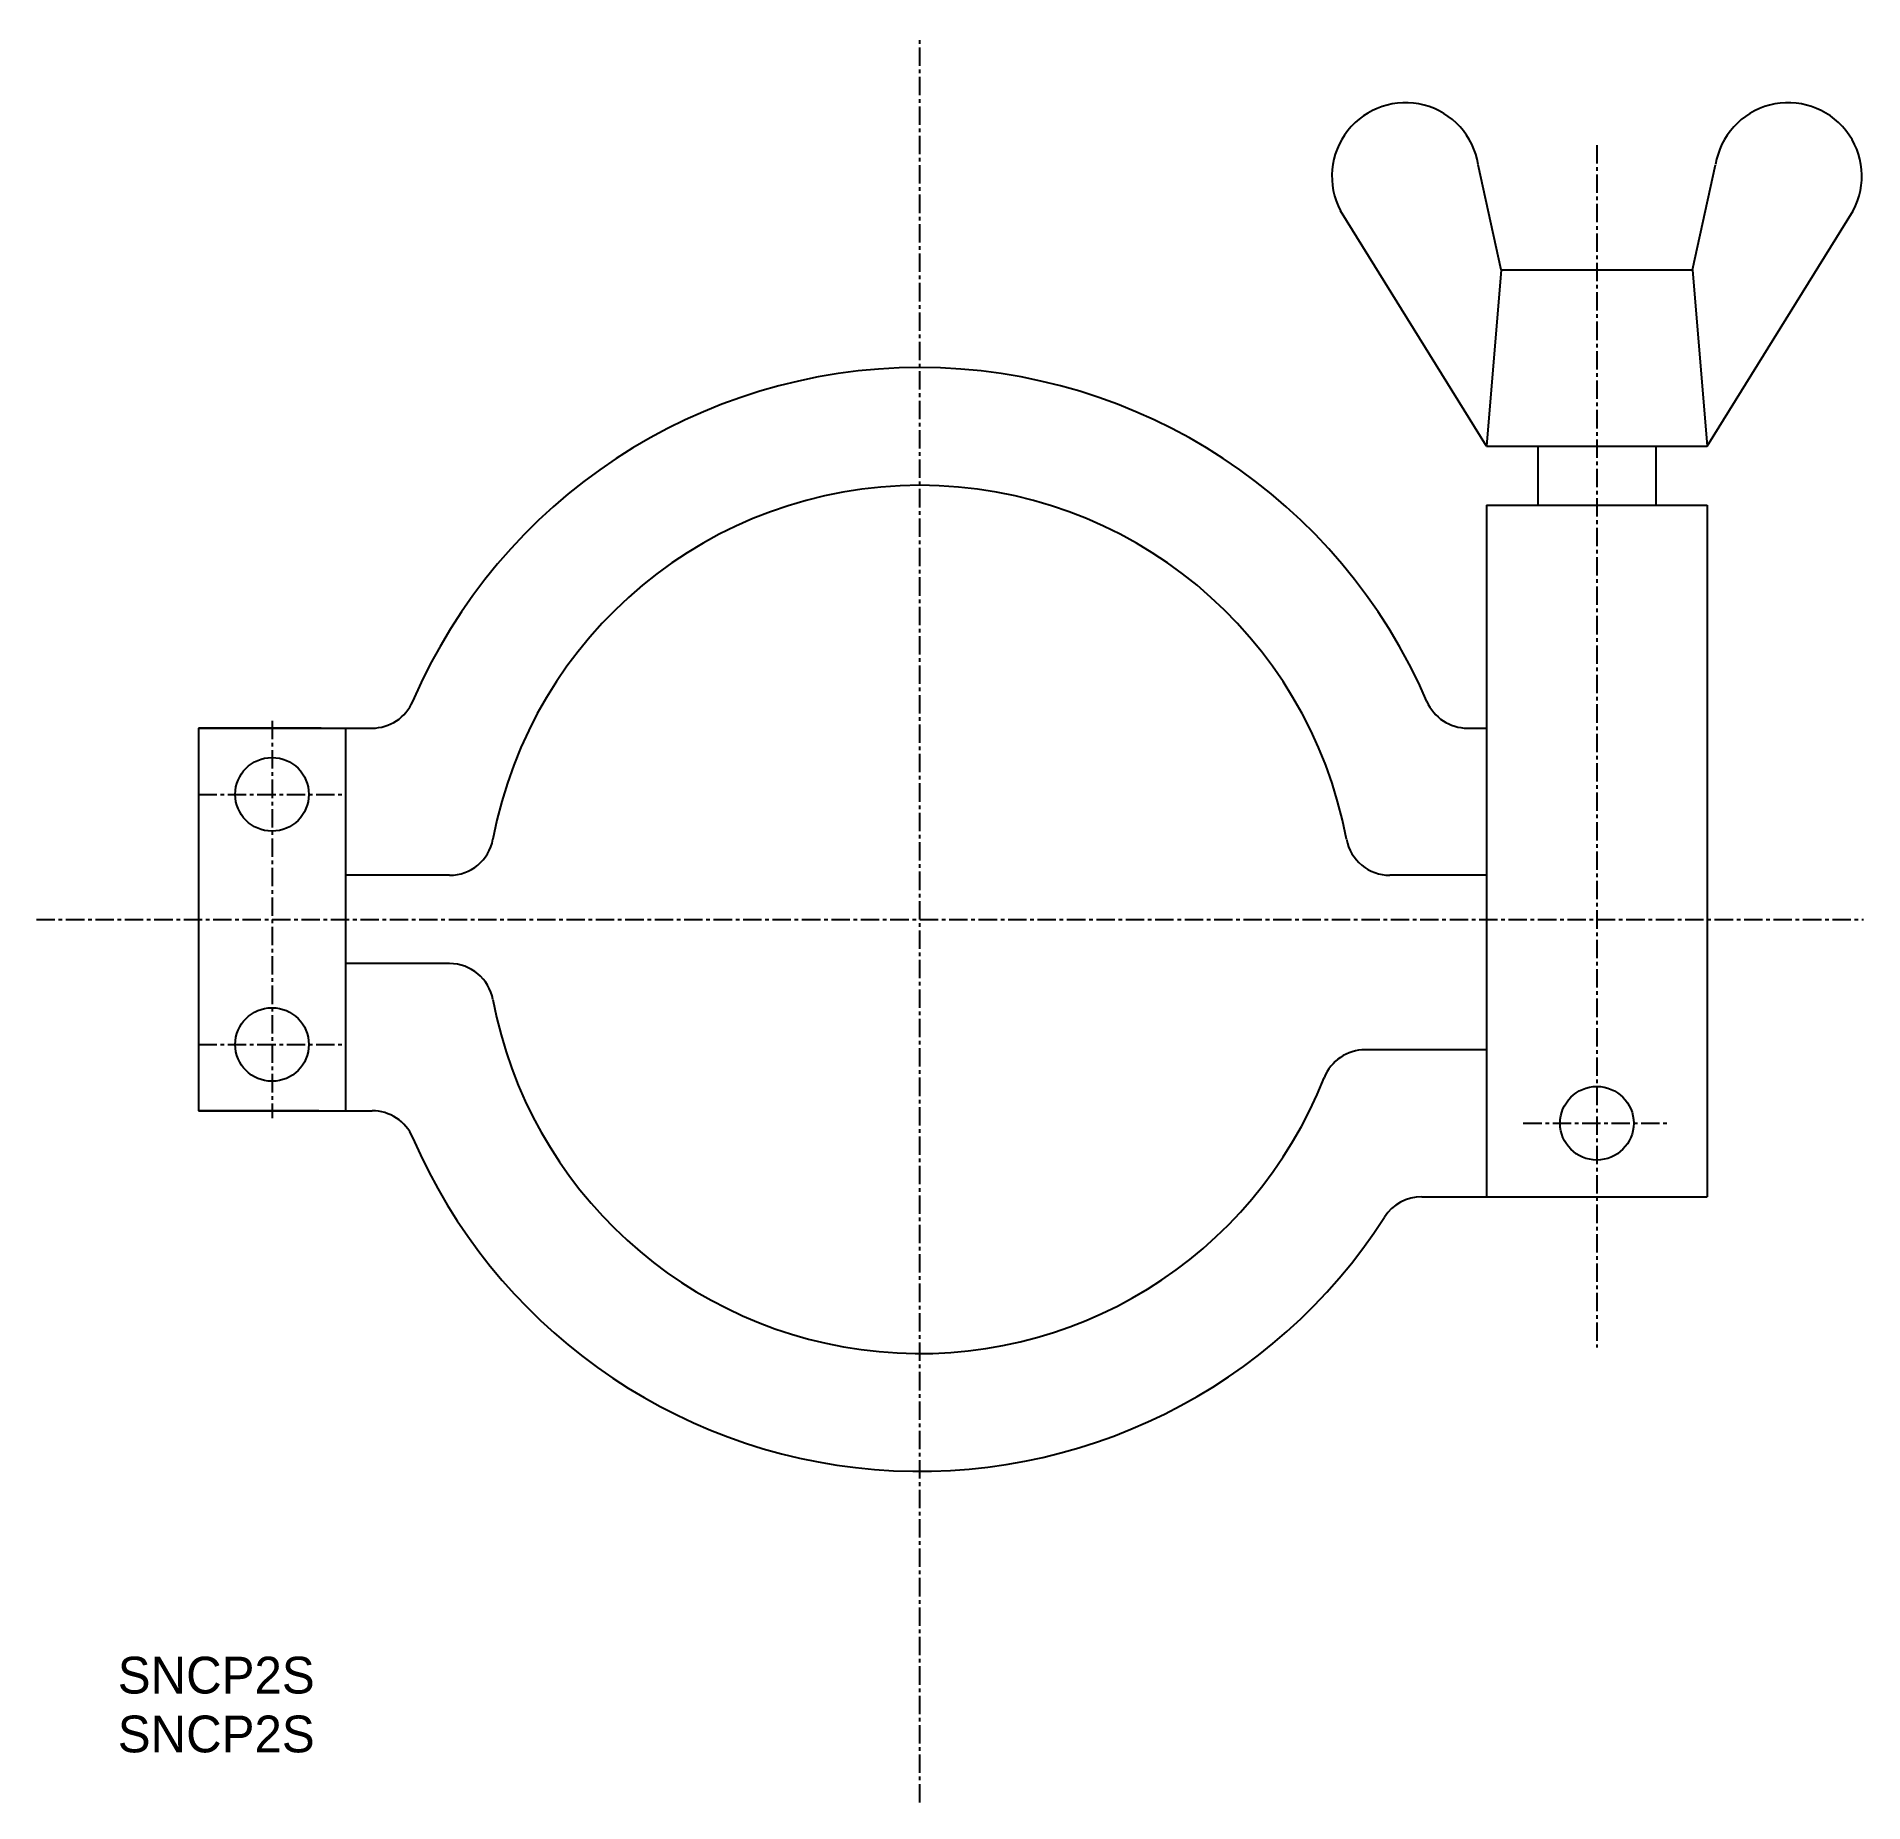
# Model space of a CAD drawing. Extents: x 1145 to 1270, y -47 to 73.
import ezdxf

# ---------------------------------------------------------------- set-up
doc = ezdxf.new("R2010")
doc.units = 0
doc.linetypes.add('CENTER', pattern=[2, 1.25, -0.25, 0.25, -0.25])
doc.layers.get('0').update_dxf_attribs({"linetype": 'CONTINUOUS'})
doc.layers.add('CENTER', color=1, linetype='CENTER')

msp = doc.modelspace()

# ---------------------------------------------------------------- linework, layer by layer
at = {"color": 7, "linetype": 'CONTINUOUS'}
for p, q in [((1244.89, 57.29), (1243.33, 64.42)), ((1257.89, 57.29), (1259.45, 64.42)), ((1243.89, 45.29), (1233.98, 61.29)), ((1258.89, 45.29), (1268.81, 61.29)), ((1244.89, 57.29), (1243.89, 45.29)), ((1244.89, 57.29), (1257.89, 57.29)), ((1257.89, 57.29), (1258.89, 45.29)), ((1243.89, 45.29), (1258.89, 45.29)), ((1247.39, 45.29), (1247.39, 41.29)), ((1255.39, 45.29), (1255.39, 41.29)), ((1243.89, 41.29), (1243.89, -5.71)), ((1243.89, 41.29), (1258.89, 41.29)), ((1258.89, 41.29), (1258.89, -5.71)), ((1156.39, 26.14), (1156.39, 0.14)), ((1164.73, 26.14), (1156.39, 26.14)), ((1156.39, 26.14), (1166.39, 26.14)), ((1166.39, 26.14), (1166.39, 0.14)), ((1166.39, 26.14), (1168.19, 26.14)), ((1242.6, 26.14), (1243.89, 26.14)), ((1173.45, 16.14), (1166.39, 16.14)), ((1243.89, 16.14), (1237.33, 16.14)), ((1173.45, 10.14), (1166.39, 10.14)), ((1243.89, 4.29), (1235.66, 4.29)), ((1164.57, 0.14), (1156.39, 0.14)), ((1156.39, 0.14), (1166.39, 0.14)), ((1166.39, 0.14), (1168.19, 0.14)), ((1239.49, -5.71), (1243.89, -5.71)), ((1243.89, -5.71), (1258.89, -5.71))]:
    msp.add_line(p, q, dxfattribs=at)
for centre in [(1161.39, 21.64), (1161.39, 4.64), (1251.39, -0.71)]:
    msp.add_circle(centre, 2.5, dxfattribs=at)
for centre, radius, start, end in [((1238.39, 63.64), 5, 9.0698, 207.9927), ((1264.39, 63.64), 5, 332.0073, 170.9302), ((1205.39, 13.14), 37.5, 23.2698, 156.7302), ((1205.39, 13.14), 29.5, 10.6387, 169.3613), ((1168.19, 29.14), 3, 270, 336.7302), ((1242.6, 29.14), 3, 203.2698, 270), ((1173.45, 19.14), 3, 270, 349.3613), ((1237.33, 19.14), 3, 190.6387, 270), ((1173.45, 7.14), 3, 10.6387, 90), ((1205.39, 13.14), 29.5, 190.6387, 338.6179), ((1235.66, 1.29), 3, 90, 158.6179), ((1168.19, -2.86), 3, 23.2698, 90), ((1205.39, 13.14), 37.5, 203.2698, 327.3516), ((1239.49, -8.71), 3, 90, 147.3516)]:
    msp.add_arc(centre, radius, start, end, dxfattribs=at)
at = {"layer": 'CENTER', "color": 1, "linetype": 'CENTER'}
for p, q in [((1205.39, -46.86), (1205.39, 73.14)), ((1251.39, 65.76), (1251.39, -15.94)), ((1161.39, 26.64), (1161.39, -0.36)), ((1156.39, 21.64), (1166.39, 21.64)), ((1145.39, 13.14), (1269.5, 13.14)), ((1156.39, 4.64), (1166.39, 4.64)), ((1246.39, -0.71), (1256.39, -0.71))]:
    msp.add_line(p, q, dxfattribs=at)

# ---------------------------------------------------------------- texts
for p in [(1150.91, -39.46), (1150.91, -43.46)]:
    msp.add_text('SNCP2S', height=2.5).set_placement(p)

doc.saveas('drawing.dxf')
